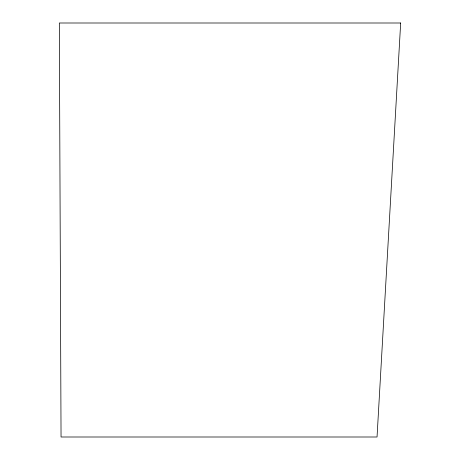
<?xml version="1.0" encoding="UTF-8"?>
<svg xmlns="http://www.w3.org/2000/svg" width="460" height="460" viewBox="0 0 460 460"><rect width="100%" height="100%" fill="white"/><g stroke="black" fill="none" stroke-linecap="round" stroke-linejoin="round"><path stroke-width="0.69" d="M400.671 23L377.039 437L61.048 437L59.328 23L400.671 23"/></g></svg>
